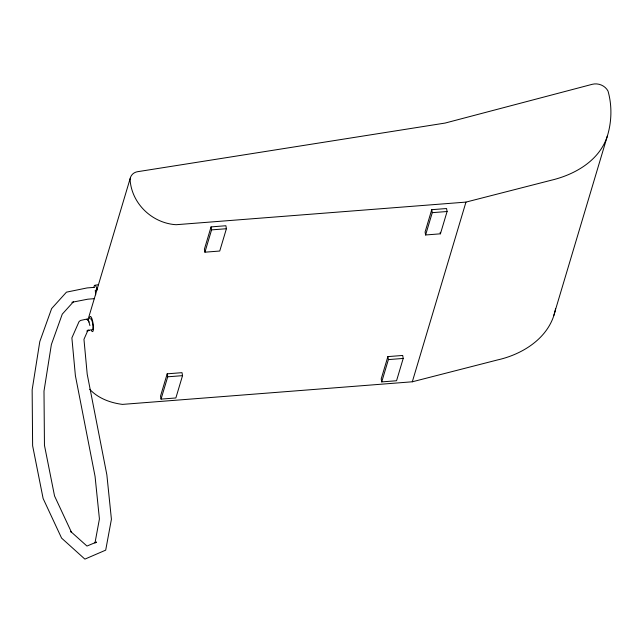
<?xml version="1.0" encoding="UTF-8"?>
<svg xmlns="http://www.w3.org/2000/svg" width="643" height="643" viewBox="0 0 643 643"><rect width="100%" height="100%" fill="white"/><g stroke="black" fill="none" stroke-linecap="round" stroke-linejoin="round"><path stroke-width="0.96" d="M555.6 308.503C550.713 336.691 523.748 354.076 497.602 359.919L412.308 381.789L122.451 404.391C110.387 402.856 98.162 398.355 89.715 389.288M607.434 135.802C611.774 121.423 612.128 105.484 608.013 91.065A12.844 11.285 16.6 0 0 592.195 84.321L445.125 123.062L137.706 171.681A10.111 8.889 16.6 0 0 133.374 173.473L132.514 174.213A10.111 8.889 16.6 0 0 130.216 181.31C132.675 204.683 152.809 223.258 176.11 224.712L465.966 202.103L551.26 180.233C575.051 174.583 599.718 160.469 607.434 135.802L553.784 315.488M87.858 320.222L130.32 178.007M167.188 373.824L160.525 396.128L161.047 399.11L175.869 397.961L182.532 375.649L182.009 372.667L167.188 373.824L167.71 376.806L161.047 399.11M211.065 226.899L204.402 249.203L204.924 252.185L219.745 251.035L226.408 228.723L225.886 225.741L211.065 226.899L211.579 229.881L204.924 252.185M387.874 356.608L381.211 378.92L381.733 381.902L396.554 380.744L403.209 358.44L402.695 355.458L387.874 356.608L388.388 359.598L381.733 381.902M431.742 209.682L425.087 231.994L425.602 234.976L440.423 233.819L447.086 211.515L446.563 208.525L431.742 209.682L432.265 212.664L425.602 234.976M412.308 381.789L465.966 202.103M88.139 329.843L83.96 339.319L87.207 374.194L106.867 474.872L111.416 519.271L105.701 550.143L84.884 559.121L61.583 538.103L43.121 498.502L32.624 445.752L32.15 389.843L39.794 341.602L51.633 308.576L66.454 292.155L87.167 287.919L94.392 287.349M73.423 301.792L62.267 314.138L51.376 344.527L43.997 391.105L44.455 445.302L54.542 495.97L71.55 532.444L70.489 531.311L86.966 546.052L96.498 542.081L94.963 543.03L99.424 518.957L95.06 476.375L75.392 375.633L71.879 337.896L79.025 321.669L80.439 320.471L87.279 318.984L88.758 321.267L89.924 325.591M86.725 331.041L89.176 330.51M86.934 319.426L87.922 319.217L88.991 322.127M90.181 318.952L91.169 318.751L92.343 321.781L93.002 326.274L92.769 329.594L88.533 330.269M71.895 302.29L87.842 299.18L94.561 298.649M94.931 285.291L98.588 284.648M211.579 229.881L226.408 228.723M432.265 212.664L447.086 211.515M167.71 376.806L182.532 375.649M388.388 359.598L403.209 358.44M96.482 288.699L96.932 290.154L95.285 290.282L95.694 294.791M440.166 232.332L440.423 233.819M89.514 318.438A7.676 1.704 81.8 0 1 91.836 318.446A7.676 1.704 81.8 0 1 93.444 328.677A7.676 1.704 81.8 0 1 91.394 330.454M93.942 287.292A7.7 1.816 80 0 1 97.165 289.358"/></g></svg>
